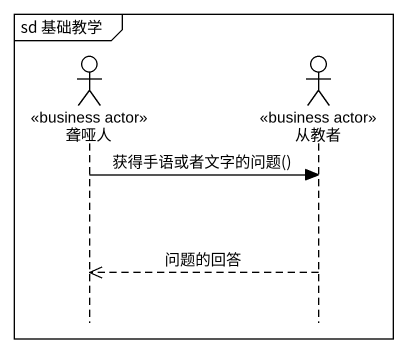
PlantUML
@startuml
mainframe sd 基础教学
hide footbox
actor 聋哑人 <<business actor>>
actor 从教者 <<business actor>>

聋哑人 -> 从教者 : 获得手语或者文字的问题()
从教者 -->> 聋哑人 : 问题的回答
@enduml
